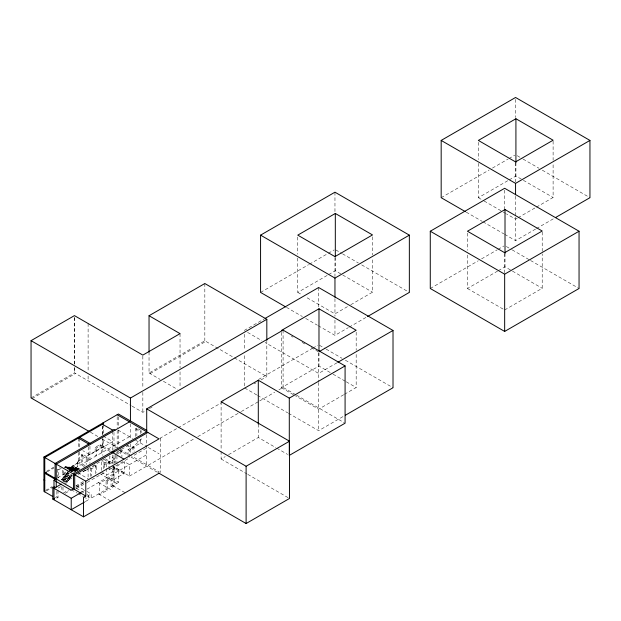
<?xml version="1.0" encoding="UTF-8"?>
<svg xmlns="http://www.w3.org/2000/svg" width="621" height="621" viewBox="0 0 621 621"><rect width="100%" height="100%" fill="white"/><g stroke="black" fill="none" stroke-linecap="round" stroke-linejoin="round"><path stroke-width="0.47" stroke-dasharray="3.1 2.33" d="M126.731 445.342L131.691 448.207L141.821 438.636L140.167 437.681M31.05 397.929L74.442 372.879L131.233 405.66M32.121 398.55L75.506 373.493M260.572 292.406L308.567 264.693M309.39 264.22L327.539 253.741M328.362 253.267L334.137 249.929M441.174 197.688L489.169 169.975M492.469 168.074L508.141 159.023M508.964 158.549L514.739 155.219M149.04 351.998L149.04 372.996L204.829 340.789L266.82 376.574L266.82 341.263M150.088 373.601L205.854 341.395M297.762 258.049L297.762 292.406L327.803 275.064M328.641 274.575L335.317 270.725L341.93 274.544M244.239 330.465L264.298 318.884M478.364 163.331L478.364 197.688L508.405 180.346M509.243 179.865L515.919 176.007L522.533 179.826M132.063 406.142L142.838 412.367L146.145 410.458M149.451 408.548L152.758 406.639M46.428 471.386L53.903 467.07M47.258 471.82L53.903 467.986M81.235 462.629L81.235 454.906L82.469 454.192L87.429 457.056L87.429 463.817M61.254 468.343L58.77 469.771L58.77 477.495L57.613 476.827L57.613 469.103L60.097 467.675M95.16 451.777L95.16 447.43L100.121 444.566L101.277 445.234L101.277 452.957L100.121 452.29M95.16 447.43L96.317 448.098L101.277 445.234M72.874 470.687L74.015 469.787L72.874 470.687L65.671 466.526L64.53 467.186L68.621 469.554M64.53 467.427L65.671 466.759L70.584 469.36L69.436 470.4M65.671 467.334L70.584 470.167L71.726 469.499L70.584 470.4L65.671 467.334L66.82 466.666L74.015 470.827L75.164 469.926L74.015 470.827M65.671 467.566L66.82 466.666M66.82 467.473L71.726 470.307L72.874 469.647L71.726 470.539L66.82 467.473L67.961 466.813L75.164 470.966L76.313 470.074L75.164 470.966M66.82 467.706L67.961 467.046L72.874 469.88M73.689 467.52L72.548 468.42L73.689 467.52L77.78 469.88L77.78 461.356L103.668 446.414L103.668 438.775M69.11 466.953L67.961 467.846L69.11 466.953L76.313 471.106M77.159 463.297L77.78 462.148M135.626 436.485L135.626 428.762L136.861 428.048L141.821 430.912L141.821 432.845M347.473 306.65L334.96 313.877L305.206 296.698M350.811 304.725L372.507 292.196L372.507 258.794M81.235 454.906L86.187 457.77L87.429 457.056M75.164 470.167L70.258 467.334L69.11 467.753L70.258 467.093L75.816 470.307M77.78 470.12L71.726 466.433L77.78 462.94M71.726 466.666L77.78 463.173M76.965 470.446L71.399 467.233L70.258 467.9L71.726 467.233L76.965 470.213M70.584 468.133L71.726 467.473L76.639 470.074L75.49 470.734L70.584 467.9L75.49 470.734M71.399 468.04L72.548 467.38L77.454 470.446L72.548 467.613L71.399 468.273L76.313 470.873L77.454 470.213M74.349 472.434C65.43 468.583 70.887 467.295 75.49 471.774M69.436 469.6L70.584 468.933M62.574 470.105L62.574 473.963L65.888 472.053M69.436 470.26L70.584 469.6M78.106 469.554L74.838 467.66L73.689 468.319L74.838 467.9L78.106 469.787M57.574 477.774L67.534 472.022M68.294 471.626C62.892 472.806 80.093 478.418 67.961 472.76M67.146 472.527L68.294 471.867M57.505 478.232L58.77 477.495M62.574 473.963L63.73 474.63L69.583 471.254M70.414 470.772L129.494 436.672M65.997 473.753L67.146 473.093L72.052 475.927L70.91 476.827L65.997 473.753L70.91 476.586L72.052 475.927M75.979 468.04C72.944 469.942 76.142 465.905 78.766 469.693M65.997 473.994L67.146 473.326L72.052 476.167M77.128 467.947C74.078 469.841 79.007 466.503 79.581 469.36M64.856 475.22L65.997 474.56L70.91 477.394L69.762 478.294L64.856 475.22L69.762 478.054L70.91 477.394M135.626 428.762L140.587 431.626L141.821 430.912M64.856 475.453L65.997 474.793L70.91 477.627M79.907 469.034L78.277 468.087L77.128 468.987M63.707 476.687L64.856 476.02L69.762 478.861L68.621 479.754L63.707 476.687L68.621 479.521L69.762 478.861M71.726 466.433L76.639 469.266L78.277 468.087M63.707 476.92L64.856 476.26L69.762 479.094M77.78 468.839L76.639 469.266M62.566 478.147L63.707 477.487L68.621 480.32L67.472 481.221L62.566 478.147L67.472 480.98L68.621 480.32M62.566 478.387L63.707 477.72L68.621 480.561M61.417 479.614L62.566 478.954L67.472 481.787L66.331 482.688L61.417 479.614L66.331 482.447L67.472 481.787M61.417 479.847L62.566 479.187L67.472 482.02M45.581 490.419L52.218 486.592M63 480.367L72.129 475.096M517.231 218.196L515.562 219.159L506.472 213.911M518.061 217.715L535.589 207.6M536.42 207.119L553.109 197.486L553.109 164.076M46.42 490.916L52.195 487.578M62.931 481.384L72.005 476.144M64.623 482.199L72.168 477.836M78.044 474.452L104.01 459.455M116.732 452.111L129.494 444.745M88.097 469.127L83.183 471.727L88.097 468.886L88.097 477.797M90.557 476.408L90.557 468.032L95.518 465.168L96.674 465.835L96.674 472.356M115.793 453.47L120.753 450.605L121.91 451.273L121.91 456.854M65.182 483.914L66.331 483.487M58.048 488.137L61.355 486.227M90.557 468.032L91.714 468.7L96.674 465.835M116.95 454.137L121.91 451.273M103.396 468.723L103.396 463.895L108.357 461.03L109.599 461.745L109.599 465.61M128.027 455.472L128.027 449.674L132.987 446.81L134.144 447.477L134.144 451.343M131.691 448.207L140.587 443.068L140.587 437.417M128.027 449.674L129.184 450.341L134.144 447.477M103.396 463.895L104.639 464.609L109.599 461.745M101.526 470.439L101.526 460.891L106.478 463.755L114.784 458.966L114.784 462.785M258.452 379.524L312.029 348.591M312.852 348.117L317.797 345.26M318.239 325.699L334.96 335.356L348.334 327.632M349.165 327.151L367.554 316.531M58.048 497.444L56.891 496.777L55.083 497.825L56.239 498.492L58.048 497.444L58.048 490M63.365 493.035L68.675 489.969M75.925 485.785L83.23 481.57M159.729 438.41L177.296 428.265M178.134 427.784L224.15 401.213M254.268 383.825L255.945 382.854M260.967 379.959L266.82 376.574M65.283 493.268L70.592 490.202M76.36 486.872L84.44 482.207M75.956 487.462L84.27 482.664M134.144 455.209L147.868 447.283L159.03 453.718M76.36 488.657L86.342 482.897M87.173 482.416L104.639 472.34M108.357 468.762L109.599 469.476L112.052 468.055M113.79 467.97L118.743 470.834L118.743 482.292L113.79 479.428L113.79 467.97L124.534 461.768L129.494 464.632L129.494 476.082L113.092 466.612M101.526 472.348L106.478 475.205L114.784 470.415L114.784 466.596M430.275 288.493L478.271 260.781M481.57 258.872L497.235 249.828M498.065 249.355L503.833 246.017M504.694 234.365L515.562 240.637L535.62 229.056M536.459 228.575L554.01 218.437M81.972 492.065L86.109 489.682M86.932 489.201L146.711 454.688M87.056 495.845L91.163 498.213L106.098 489.589L106.098 480.281L111.058 477.417L112.215 478.085L112.215 487.392L111.058 486.724L111.058 477.417M106.098 480.281L107.254 480.949L112.215 478.085M113.79 479.428L124.534 473.218L124.534 461.768M86.94 494.463L88.578 495.411L91.163 493.92L91.163 498.213M281.429 332.375L281.429 387.729L318.984 366.048L332.204 373.687M85.271 501.613L88.578 499.703L88.578 495.411M111.058 486.724L118.743 482.292M129.494 476.082L194.443 438.581M197.781 436.656L240.436 412.033M241.274 411.544L258.841 401.407M259.671 400.925L274.73 392.231M278.914 389.817L283.091 387.403L295.658 394.661M107.254 480.949L107.254 490.256L99.671 494.634L99.671 483.185L114.031 474.894L112.875 474.227L112.875 466.154L125.186 473.264M112.215 487.392L114.031 486.344L114.031 466.821M337.009 362.796L318.627 373.415L265.128 342.528M467.466 255.084L467.466 288.493L497.506 271.144M498.345 270.663L505.013 266.813L511.626 270.632M221.107 451.351L221.107 458.981L225.237 456.598M228.544 454.688L258.297 437.51L275.887 447.663M343.661 394.754L318.627 409.208L295.48 395.841M344.492 394.273L356.175 387.527L356.175 354.117M504.663 309.964L542.211 288.284L542.211 253.927M288.532 413.307L318.627 430.679L343.7 416.202M517.231 155.708L522.245 158.603M523.084 159.085L538.966 168.252M542.312 170.185L589.95 197.688M523.356 180.3L553.109 197.486M478.364 197.688L483.324 200.552M484.155 201.025L502.335 211.528M503.165 212.002L505.641 213.438M466.247 212.165L482.129 221.332M482.967 221.813L503.856 233.876M506.332 246.506L511.347 249.401M512.185 249.883L529.736 260.02M530.575 260.502L579.051 288.493M512.457 271.105L542.211 288.284M467.466 288.493L503.833 309.491M335.798 249.937L341.643 253.314M342.481 253.803L358.364 262.97M361.709 264.895L409.348 292.406M342.753 275.018L372.507 292.196M297.762 292.406L301.899 294.789M286.483 307.364L302.365 316.531M305.703 318.464L317.409 325.218M319.458 345.268L325.311 348.645M326.149 349.126L342.024 358.294M345.369 360.227L393.015 387.729M291.35 336.194L293.003 337.149M302.093 342.396L305.4 344.306M311.183 347.644L318.627 351.944M333.035 374.16L345.431 381.325M346.254 381.799L356.175 387.527M247.577 332.398L261.79 340.603M296.496 395.142L344.244 422.707M281.429 387.729L294.657 395.367M256.776 394.972L244.239 387.729L244.239 354.327M257.606 395.453L287.702 412.825M149.04 372.996L160.071 379.369M163.401 381.286L177.536 389.452M276.725 448.152L287.616 454.44M221.107 458.981L246.964 473.908M247.795 474.39L289.502 498.469M117.998 430.035L132.56 438.442M135.626 440.211L146.711 446.615M103.226 436.136L112.743 441.624L89.952 454.782L82.818 450.66M90.449 432.224L98.778 437.037M102.116 438.962L117.113 447.617M120.094 449.34L159.434 472.053M118.774 450.008L128.337 455.527M131.132 457.141L159.03 473.249M102.822 445.925L111.601 450.993M110.359 451.708L102.426 447.128L102.426 439.489M114.784 458.966L109.824 456.101L109.824 465.641M105.252 458.779L113.185 463.359M104.017 459.493L111.943 464.073M95.16 455.154L96.317 455.822L96.317 448.098M123.944 473.978L112.789 467.535L129.184 458.065L129.184 450.341M110.647 468.032L114.784 470.415M99.601 473.45L116.826 483.394M77.78 461.356L85.574 465.851M77.159 462.505L84.301 466.627M112.875 485.676L125.186 492.787M79.581 469.6L72.874 465.773L79.255 469.693M98.514 482.517L110.833 489.627M76.639 470.539L71.399 467.233M69.11 467.186L75.164 470.734M69.11 467.753L75.49 471.533L74.349 472.193L69.436 469.36M77.78 472.814L88.097 478.76M66.82 466.907L72.874 470.446M106.098 489.589L107.254 490.256M69.436 470.167L74.349 473M70.258 470.873L71.889 471.82M57.613 469.103L58.77 469.771M98.514 493.967L110.833 501.077M76.399 485.397L86.241 491.079M87.056 491.553L91.163 493.92M76.274 488.308L86.117 493.99M71.353 489.759L77.097 493.074M77.92 493.548L82.834 496.389M83.656 496.862L88.578 499.703M553.109 141.169L553.109 160.257M542.211 231.975L542.211 252.972M515.919 162.648L515.919 176.007M515.562 99.383L515.562 117.516M515.562 162.849L515.562 181.937M515.562 196.259L515.562 216.302M515.562 217.249L515.562 240.637M505.013 253.453L505.013 266.813M504.663 190.189L504.663 209.277M504.663 253.655L504.663 272.743M478.364 142.333L478.364 159.512M467.466 233.139L467.466 250.317M372.507 236.842L372.507 254.975M356.175 332.173L356.175 350.306M335.317 257.366L335.317 270.725M334.96 192.192L334.96 212.235M334.96 257.568L334.96 276.655M334.96 298.608L334.96 316.268M334.96 320.079L334.96 335.356M318.984 352.689L318.984 366.048M318.627 287.515L318.627 308.513M318.627 352.891L318.627 381.527M318.627 382.482L318.627 430.679M297.762 237.051L297.762 254.23M283.091 330.139L283.091 387.403M258.297 424.151L258.297 437.51M244.239 334.284L244.239 350.508M221.107 401.717L221.107 450.396M204.829 283.525L204.829 340.789M180.036 333.624L180.036 367.989M180.036 371.808L180.036 388.032M160.272 438.178L160.272 472.534M146.711 434.646L146.711 444.186M146.711 445.141L146.711 466.138M142.838 356.058L142.838 388.505M142.838 392.325L142.838 412.367M140.587 431.626L140.587 433.559M136.861 428.048L136.861 435.771M132.987 446.81L132.987 452.608M130.441 423.817L130.441 439.086M130.441 443.86L130.441 453.408M120.753 450.605L120.753 455.255M118.417 416.877L118.417 426.417M118.417 430.237L118.417 446.46M117.175 416.637L117.175 427.869M117.175 430.454L117.175 448.129M116.95 455.993L116.95 463.437M115.793 455.325L115.793 462.769M115.133 444.954L115.133 448.548M113.977 432.325L113.977 449.503M113.977 455.224L113.977 463.817M112.743 431.129L112.743 450.217M112.743 454.991L112.743 464.531M109.599 466.581L109.599 469.476M108.357 461.03L108.357 466.829M106.478 463.755L106.478 467.574M106.478 468.529L106.478 475.205M104.639 464.609L104.639 468.475M103.668 424.461L103.668 434.001M102.822 425.882L102.822 434.467M102.822 438.286L102.822 455.465M102.426 426.13L102.426 434.723M100.121 444.566L100.121 448.913M95.518 465.168L95.518 474.475M91.714 468.7L91.714 476.144M89.952 446.196L89.952 463.375M88.71 446.91L88.71 463.134M88.112 323.502L88.112 372.181M88.112 375.992L88.112 380.766M86.187 457.77L86.187 464.531M82.469 454.192L82.469 461.915M79.643 438.333L79.643 447.873M79.643 451.692L79.643 460.285M78.401 438.092L78.401 448.595M78.401 452.406L78.401 460.999M74.652 317.642L74.652 364.411M74.652 368.222L74.652 372.996M74.442 317.525L74.442 366.196M74.442 367.151L74.442 372.879M63.73 470.772L63.73 474.63M63.008 487.136L63.008 491.793M61.852 486.468L61.852 491.126M56.891 491.195L56.891 496.777"/><path stroke-width="0.93" d="M88.78 431.261L31.05 397.929L31.05 340.665L74.442 315.615L142.838 355.103L180.036 333.624L149.04 315.732L149.04 351.998M285.644 306.883L260.572 292.406L260.572 235.142L334.96 192.192L409.348 235.142L409.348 292.406L367.554 316.531M465.408 211.683L441.174 197.688L441.174 140.424L515.562 97.474L589.95 140.424L589.95 197.688L555.679 217.474M149.04 315.732L204.829 283.525L266.82 319.31L266.82 340.308M335.317 213.461L297.762 235.142L334.96 256.613L372.507 234.932L335.317 213.461L335.317 256.411M515.919 118.743L478.364 140.424L515.562 161.895L553.109 140.214L515.919 118.743L515.919 162.648M265.128 318.402L318.627 287.515L393.015 330.465L393.015 387.729L345.369 415.239M260.572 235.142L334.96 278.084L409.348 235.142M31.05 340.665L130.441 398.053L266.82 319.31M430.275 231.229L504.663 188.279L579.051 231.229L579.051 288.493L504.663 331.435L430.275 288.493L430.275 231.229L504.663 274.171L579.051 231.229M441.174 140.424L515.562 183.374L589.95 140.424M52.7 496.451L43.92 491.382L43.92 457.025L118.417 414.013L146.874 430.446M281.429 330.465L318.984 308.784L356.175 330.263L319.458 351.455M53.996 499.781L53.996 480.258L71.221 490.202L73.457 488.906L73.457 474.071L146.711 431.781L146.711 408.874L283.091 330.139L345.082 365.924L345.082 423.196L289.293 455.403L289.293 398.139L345.082 365.924M129.494 421.838L56.239 464.128L56.239 487.035M46.428 472.302L44.774 473.256L55.083 479.21L55.083 463.46L113.977 429.46L115.133 430.128M505.013 209.549L467.466 231.229L504.663 252.7L542.211 231.02L505.013 209.549L505.013 253.453M53.996 480.258L56.239 478.962L85.776 496.016L85.776 481.182L159.03 438.892L117.175 414.727M112.789 452.701L147.868 432.449M112.875 452.756L74.699 474.793L74.699 489.62M159.03 473.249L83.532 516.835L52.839 499.113L52.839 487.664L54.337 486.802M53.996 488.331L61.269 484.132M289.293 398.139L258.297 380.246L221.107 401.717L289.502 441.205L289.502 498.469L246.11 523.526L158.409 472.892M52.839 499.113L54.337 498.252M52.839 487.664L71.221 498.275L81.149 492.546M85.776 496.016L83.532 497.305L83.532 516.835M84.448 502.094L71.221 509.725L71.221 498.275M337.847 362.315L393.015 330.465M146.711 408.874L246.11 466.262L289.502 441.205M102.822 423.017L103.668 423.506L44.774 457.514L44.774 491.871M102.426 424.221L112.743 430.174M112.875 451.32L114.031 451.987M111.633 452.034L123.944 459.144M79.643 437.378L89.952 443.332M78.401 438.092L88.71 444.046M43.92 457.025L85.776 481.182M44.774 472.34L55.083 478.294M43.92 479.924L44.774 480.413M515.562 183.374L515.562 194.823M504.663 274.171L504.663 331.435M334.96 278.084L334.96 297.18M318.984 308.784L318.984 350.78M258.297 380.246L258.297 424.151M246.11 466.262L246.11 523.526M130.441 398.053L130.441 420.953"/></g></svg>
